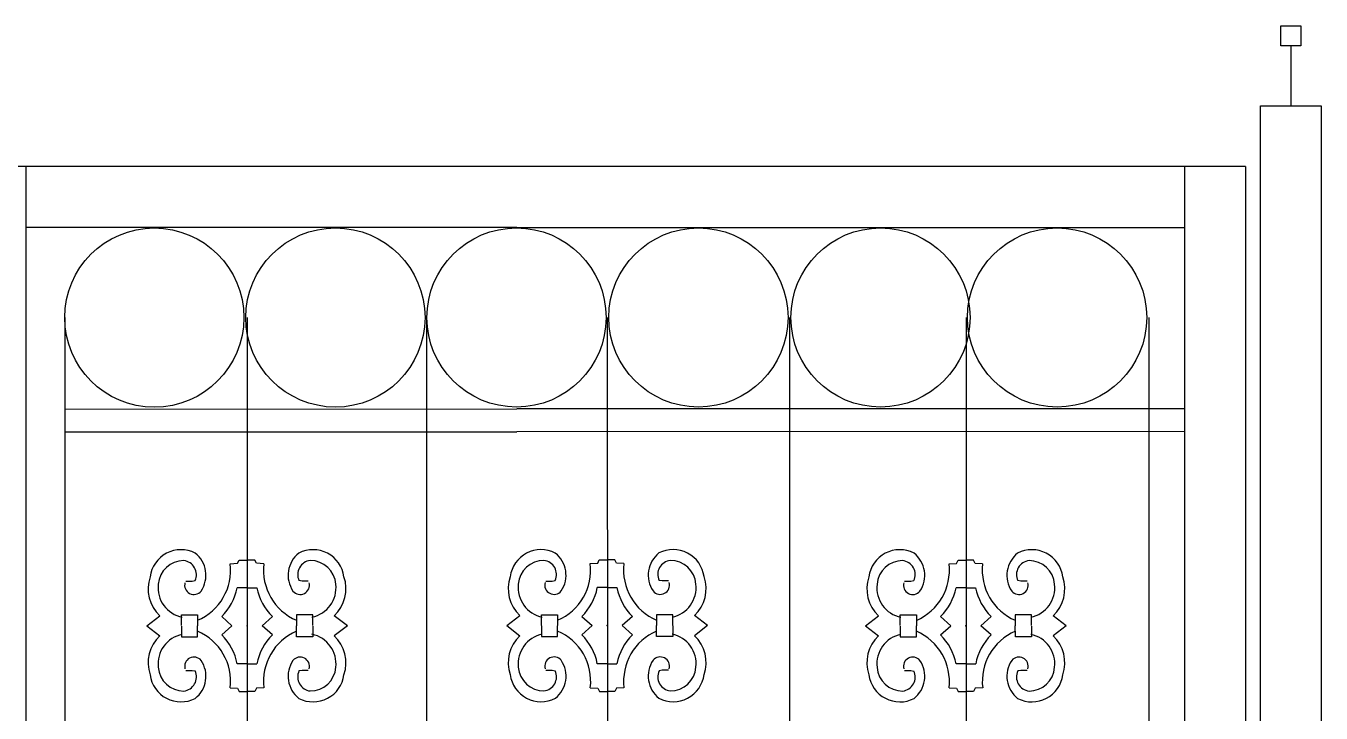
# Model space of a CAD drawing. Header units: inches. Extents: x -7543 to -822, y 102837 to 190349.
# Drawn here: x -824.70229 to -824.68523, y 102837.05068 to 102837.05974 of the extents above; entities that cross this region are included whole.
import ezdxf

# ---------------------------------------------------------------- set-up
doc = ezdxf.new("R2010")
doc.units = ezdxf.units.IN
doc.header["$MEASUREMENT"] = 0
doc.layers.add('BİTKİ', color=96, linetype='Continuous', lineweight=25)

msp = doc.modelspace()

# ---------------------------------------------------------------- linework, layer by layer
at = {"layer": 'BİTKİ'}
for p, q in [((-824.6857578196818, 102837.0597413764, -0.002), (-824.6854936145633, 102837.0597413794, -0.002)), ((-824.6857578196818, 102837.0597413764, -0.002), (-824.6854936145633, 102837.0597413794, -0.002)), ((-824.6857578167053, 102837.0594771713, -0.002), (-824.6857578196818, 102837.0597413764, -0.002)), ((-824.6857578167053, 102837.0594771713, -0.002), (-824.6857578196818, 102837.0597413764, -0.002)), ((-824.6854936145633, 102837.0597413794, -0.002), (-824.6854936115866, 102837.0594771743, -0.002)), ((-824.6854936145633, 102837.0597413794, -0.002), (-824.6854936115866, 102837.0594771743, -0.002)), ((-824.6854936115866, 102837.0594771743, -0.002), (-824.6857578167053, 102837.0594771713, -0.002)), ((-824.6854936115866, 102837.0594771743, -0.002), (-824.6857578167053, 102837.0594771713, -0.002)), ((-824.685625714146, 102837.0594771728, -0.002), (-824.6856256861362, 102837.0586866825, -0.002)), ((-824.685625714146, 102837.0594771728, -0.002), (-824.6856256861362, 102837.0586866825, -0.002)), ((-824.6860256861314, 102837.0418867443, -0.002), (-824.6860256861314, 102837.0586867443, -0.002)), ((-824.6860256861314, 102837.0586867443, -0.002), (-824.6852256861409, 102837.0586866207, -0.002)), ((-824.6860256861314, 102837.0418867443, -0.002), (-824.6860256861314, 102837.0586867443, -0.002)), ((-824.6860256861314, 102837.0586867443, -0.002), (-824.6852256861409, 102837.0586866207, -0.002)), ((-824.6852256861409, 102837.0586866207, -0.002), (-824.6852256861409, 102837.0418867443, -0.002)), ((-824.6852256861409, 102837.0586866207, -0.002), (-824.6852256861409, 102837.0418867443, -0.002)), ((-824.686223180361, 102837.0578865901, -0.002), (-824.7030888050808, 102837.0578865901, -0.002)), ((-824.686223180361, 102837.0578865901, -0.002), (-824.7030888050808, 102837.0578865901, -0.002)), ((-824.7022865785694, 102837.0434841068, -0.002), (-824.7022888046283, 102837.0578836629, -0.002)), ((-824.7022865785694, 102837.0434841068, -0.002), (-824.7022888046283, 102837.0578836629, -0.002)), ((-824.6870209542145, 102837.0434864668, -0.002), (-824.687023180342, 102837.0578864665, -0.002)), ((-824.6870209542145, 102837.0434864668, -0.002), (-824.687023180342, 102837.0578864665, -0.002)), ((-824.686223180361, 102837.0578865901, -0.002), (-824.6862209542337, 102837.0434865905, -0.002)), ((-824.686223180361, 102837.0578865901, -0.002), (-824.6862209542337, 102837.0434865905, -0.002)), ((-824.6958230564579, 102837.0570851061, -0.002), (-824.702288680802, 102837.057082676, -0.002)), ((-824.6958230564579, 102837.0570851061, -0.002), (-824.702288680802, 102837.057082676, -0.002)), ((-824.6958230564579, 102837.0570851061, -0.002), (-824.6870230566682, 102837.0570864665, -0.002)), ((-824.6958230564579, 102837.0570851061, -0.002), (-824.6870230566682, 102837.0570864665, -0.002)), ((-824.7017818457344, 102837.0558971502, -0.002), (-824.7017818457344, 102837.0469752687, -0.002)), ((-824.7017818457344, 102837.0558971502, -0.002), (-824.7017818457344, 102837.0469752687, -0.002)), ((-824.6993756705688, 102837.0558968065, -0.002), (-824.6993760385735, 102837.0455110375, -0.002)), ((-824.6993756705688, 102837.0558968065, -0.002), (-824.6993760385735, 102837.0455110375, -0.002)), ((-824.697014205259, 102837.0558968065, -0.002), (-824.6970145732637, 102837.0455110375, -0.002)), ((-824.697014205259, 102837.0558968065, -0.002), (-824.6970145732637, 102837.0455110375, -0.002)), ((-824.6946315403101, 102837.0558971749, -0.002), (-824.6946279611881, 102837.0455114064, -0.002)), ((-824.6946315403101, 102837.0558971749, -0.002), (-824.6946279611881, 102837.0455114064, -0.002)), ((-824.6922318348402, 102837.0558975459, -0.002), (-824.6922282557181, 102837.0455117774, -0.002)), ((-824.6922318348402, 102837.0558975459, -0.002), (-824.6922282557181, 102837.0455117774, -0.002)), ((-824.6899047038767, 102837.0558979056, -0.002), (-824.6899011247546, 102837.0455121371, -0.002)), ((-824.6899047038767, 102837.0558979056, -0.002), (-824.6899011247546, 102837.0455121371, -0.002)), ((-824.6874977540614, 102837.0558982777, -0.002), (-824.6874941749394, 102837.0455125092, -0.002)), ((-824.6874977540614, 102837.0558982777, -0.002), (-824.6874941749394, 102837.0455125092, -0.002)), ((-824.7017818457344, 102837.0546904638, -0.002), (-824.6958226866111, 102837.0546927035, -0.002)), ((-824.7017818457344, 102837.0546904638, -0.002), (-824.6958226866111, 102837.0546927035, -0.002)), ((-824.6870226868215, 102837.0546940639, -0.002), (-824.6958226866111, 102837.0546927035, -0.002)), ((-824.6870226868215, 102837.0546940639, -0.002), (-824.6958226866111, 102837.0546927035, -0.002)), ((-824.7017818457344, 102837.0543904638, -0.002), (-824.6958226402335, 102837.0543927035, -0.002)), ((-824.7017818457344, 102837.0543904638, -0.002), (-824.6958226402335, 102837.0543927035, -0.002)), ((-824.6870226404438, 102837.0543940639, -0.002), (-824.6958226402335, 102837.0543927035, -0.002)), ((-824.6870226404438, 102837.0543940639, -0.002), (-824.6958226402335, 102837.0543927035, -0.002)), ((-824.6996007907562, 102837.0526529635, -0.002), (-824.6995034761873, 102837.0526581388, -0.002)), ((-824.6996007907562, 102837.0526529635, -0.002), (-824.6995034761873, 102837.0526581388, -0.002)), ((-824.6995034761873, 102837.0526581388, -0.002), (-824.6994819571547, 102837.0527013528, -0.002)), ((-824.6995034761873, 102837.0526581388, -0.002), (-824.6994819571547, 102837.0527013528, -0.002)), ((-824.6994819571547, 102837.0527013528, -0.002), (-824.6993790839906, 102837.0527013687, -0.002)), ((-824.6994819571547, 102837.0527013528, -0.002), (-824.6993790839906, 102837.0527013687, -0.002)), ((-824.6992762108265, 102837.0527013846, -0.002), (-824.6993790839906, 102837.0527013687, -0.002)), ((-824.6992762108265, 102837.0527013846, -0.002), (-824.6993790839906, 102837.0527013687, -0.002)), ((-824.6992546784338, 102837.0526581773, -0.002), (-824.6992762108265, 102837.0527013846, -0.002)), ((-824.6992546784338, 102837.0526581773, -0.002), (-824.6992762108265, 102837.0527013846, -0.002)), ((-824.6991573622695, 102837.052653032, -0.002), (-824.6992546784338, 102837.0526581773, -0.002)), ((-824.6991573622695, 102837.052653032, -0.002), (-824.6992546784338, 102837.0526581773, -0.002)), ((-824.6948557071289, 102837.0526545987, -0.002), (-824.6947583925601, 102837.0526597741, -0.002)), ((-824.6948557071289, 102837.0526545987, -0.002), (-824.6947583925601, 102837.0526597741, -0.002)), ((-824.6947583925601, 102837.0526597741, -0.002), (-824.6947368735274, 102837.0527029881, -0.002)), ((-824.6947583925601, 102837.0526597741, -0.002), (-824.6947368735274, 102837.0527029881, -0.002)), ((-824.6947368735274, 102837.0527029881, -0.002), (-824.6946340003633, 102837.052703004, -0.002)), ((-824.6947368735274, 102837.0527029881, -0.002), (-824.6946340003633, 102837.052703004, -0.002)), ((-824.6945311271992, 102837.0527030199, -0.002), (-824.6946340003633, 102837.052703004, -0.002)), ((-824.6945311271992, 102837.0527030199, -0.002), (-824.6946340003633, 102837.052703004, -0.002)), ((-824.6945095948065, 102837.0526598125, -0.002), (-824.6945311271992, 102837.0527030199, -0.002)), ((-824.6945095948065, 102837.0526598125, -0.002), (-824.6945311271992, 102837.0527030199, -0.002)), ((-824.6944122786422, 102837.0526546673, -0.002), (-824.6945095948065, 102837.0526598125, -0.002)), ((-824.6944122786422, 102837.0526546673, -0.002), (-824.6945095948065, 102837.0526598125, -0.002)), ((-824.6901288481876, 102837.0526526279, -0.002), (-824.6900315336186, 102837.0526578032, -0.002)), ((-824.6901288481876, 102837.0526526279, -0.002), (-824.6900315336186, 102837.0526578032, -0.002)), ((-824.6900315336186, 102837.0526578032, -0.002), (-824.690010014586, 102837.0527010172, -0.002)), ((-824.6900315336186, 102837.0526578032, -0.002), (-824.690010014586, 102837.0527010172, -0.002)), ((-824.690010014586, 102837.0527010172, -0.002), (-824.6899071414219, 102837.0527010331, -0.002)), ((-824.690010014586, 102837.0527010172, -0.002), (-824.6899071414219, 102837.0527010331, -0.002)), ((-824.6898042682578, 102837.052701049, -0.002), (-824.6899071414219, 102837.0527010331, -0.002)), ((-824.6898042682578, 102837.052701049, -0.002), (-824.6899071414219, 102837.0527010331, -0.002)), ((-824.6897827358652, 102837.0526578417, -0.002), (-824.6898042682578, 102837.052701049, -0.002)), ((-824.6897827358652, 102837.0526578417, -0.002), (-824.6898042682578, 102837.052701049, -0.002)), ((-824.6896854197008, 102837.0526526964, -0.002), (-824.6897827358652, 102837.0526578417, -0.002)), ((-824.6896854197008, 102837.0526526964, -0.002), (-824.6897827358652, 102837.0526578417, -0.002)), ((-824.7001855738262, 102837.0524233762, -0.002), (-824.7001039088768, 102837.0524233888, -0.002)), ((-824.7001855738262, 102837.0524233762, -0.002), (-824.7001039088768, 102837.0524233888, -0.002)), ((-824.7001039088768, 102837.0524233888, -0.002), (-824.7000630775497, 102837.0524308187, -0.002)), ((-824.7001039088768, 102837.0524233888, -0.002), (-824.7000630775497, 102837.0524308187, -0.002)), ((-824.6993790275498, 102837.052336274, -0.002), (-824.6995083994562, 102837.052336254, -0.002)), ((-824.6993790275498, 102837.052336274, -0.002), (-824.6995083994562, 102837.052336254, -0.002)), ((-824.6993790275498, 102837.052336274, -0.002), (-824.6992496556433, 102837.052336294, -0.002)), ((-824.6993790275498, 102837.052336274, -0.002), (-824.6992496556433, 102837.052336294, -0.002)), ((-824.698654173192, 102837.0524236129, -0.002), (-824.6986950068144, 102837.0524310302, -0.002)), ((-824.698654173192, 102837.0524236129, -0.002), (-824.6986950068144, 102837.0524310302, -0.002)), ((-824.6985725082426, 102837.0524236256, -0.002), (-824.698654173192, 102837.0524236129, -0.002)), ((-824.6985725082426, 102837.0524236256, -0.002), (-824.698654173192, 102837.0524236129, -0.002)), ((-824.695440490199, 102837.0524250114, -0.002), (-824.6953588252495, 102837.0524250241, -0.002)), ((-824.695440490199, 102837.0524250114, -0.002), (-824.6953588252495, 102837.0524250241, -0.002)), ((-824.6953588252495, 102837.0524250241, -0.002), (-824.6953179939223, 102837.052432454, -0.002)), ((-824.6953588252495, 102837.0524250241, -0.002), (-824.6953179939223, 102837.052432454, -0.002)), ((-824.6946339439226, 102837.0523379092, -0.002), (-824.694763315829, 102837.0523378892, -0.002)), ((-824.6946339439226, 102837.0523379092, -0.002), (-824.694763315829, 102837.0523378892, -0.002)), ((-824.6946339439226, 102837.0523379092, -0.002), (-824.6945045720161, 102837.0523379292, -0.002)), ((-824.6946339439226, 102837.0523379092, -0.002), (-824.6945045720161, 102837.0523379292, -0.002)), ((-824.6939090895647, 102837.0524252482, -0.002), (-824.6939499231871, 102837.0524326654, -0.002)), ((-824.6939090895647, 102837.0524252482, -0.002), (-824.6939499231871, 102837.0524326654, -0.002)), ((-824.6938274246153, 102837.0524252608, -0.002), (-824.6939090895647, 102837.0524252482, -0.002)), ((-824.6938274246153, 102837.0524252608, -0.002), (-824.6939090895647, 102837.0524252482, -0.002)), ((-824.6907136312575, 102837.0524230406, -0.002), (-824.690631966308, 102837.0524230532, -0.002)), ((-824.6907136312575, 102837.0524230406, -0.002), (-824.690631966308, 102837.0524230532, -0.002)), ((-824.690631966308, 102837.0524230532, -0.002), (-824.690591134981, 102837.0524304831, -0.002)), ((-824.690631966308, 102837.0524230532, -0.002), (-824.690591134981, 102837.0524304831, -0.002)), ((-824.6899070849811, 102837.0523359383, -0.002), (-824.6900364568876, 102837.0523359183, -0.002)), ((-824.6899070849811, 102837.0523359383, -0.002), (-824.6900364568876, 102837.0523359183, -0.002)), ((-824.6899070849811, 102837.0523359383, -0.002), (-824.6897777130746, 102837.0523359583, -0.002)), ((-824.6899070849811, 102837.0523359383, -0.002), (-824.6897777130746, 102837.0523359583, -0.002)), ((-824.6891822306234, 102837.0524232773, -0.002), (-824.6892230642457, 102837.0524306946, -0.002)), ((-824.6891822306234, 102837.0524232773, -0.002), (-824.6892230642457, 102837.0524306946, -0.002)), ((-824.6891005656739, 102837.0524232899, -0.002), (-824.6891822306234, 102837.0524232773, -0.002)), ((-824.6891005656739, 102837.0524232899, -0.002), (-824.6891822306234, 102837.0524232773, -0.002)), ((-824.7007011665537, 102837.0518349335, -0.002), (-824.7005290081185, 102837.0519677695, -0.002)), ((-824.7007011665537, 102837.0518349335, -0.002), (-824.7005290081185, 102837.0519677695, -0.002)), ((-824.7002445476343, 102837.0519787678, -0.002), (-824.7000311217738, 102837.0519788008, -0.002)), ((-824.7002445476343, 102837.0519787678, -0.002), (-824.7000311217738, 102837.0519788008, -0.002)), ((-824.7002445259623, 102837.05183858, -0.002), (-824.7002445476343, 102837.0519787678, -0.002)), ((-824.7002445259623, 102837.05183858, -0.002), (-824.7002445476343, 102837.0519787678, -0.002)), ((-824.7000311217738, 102837.0519788008, -0.002), (-824.7000310995841, 102837.0518352634, -0.002)), ((-824.7000311217738, 102837.0519788008, -0.002), (-824.7000310995841, 102837.0518352634, -0.002)), ((-824.6997125273917, 102837.0519557645, -0.002), (-824.6995774324716, 102837.0518351072, -0.002)), ((-824.6997125273917, 102837.0519557645, -0.002), (-824.6995774324716, 102837.0518351072, -0.002)), ((-824.6990454100763, 102837.0519558677, -0.002), (-824.6991804676845, 102837.0518351685, -0.002)), ((-824.6990454100763, 102837.0519558677, -0.002), (-824.6991804676845, 102837.0518351685, -0.002)), ((-824.6985133969714, 102837.0519790354, -0.002), (-824.6987268228319, 102837.0519790024, -0.002)), ((-824.6985133969714, 102837.0519790354, -0.002), (-824.6987268228319, 102837.0519790024, -0.002)), ((-824.6987268228319, 102837.0519790024, -0.002), (-824.6987268006421, 102837.051835465, -0.002)), ((-824.6987268228319, 102837.0519790024, -0.002), (-824.6987268006421, 102837.051835465, -0.002)), ((-824.6985133752995, 102837.0518388476, -0.002), (-824.6985133969714, 102837.0519790354, -0.002)), ((-824.6985133752995, 102837.0518388476, -0.002), (-824.6985133969714, 102837.0519790354, -0.002)), ((-824.6980567336025, 102837.0518353423, -0.002), (-824.6982289331004, 102837.0519681251, -0.002)), ((-824.6980567336025, 102837.0518353423, -0.002), (-824.6982289331004, 102837.0519681251, -0.002)), ((-824.6959560829264, 102837.0518365687, -0.002), (-824.6957839244911, 102837.0519694048, -0.002)), ((-824.6959560829264, 102837.0518365687, -0.002), (-824.6957839244911, 102837.0519694048, -0.002)), ((-824.695499464007, 102837.051980403, -0.002), (-824.6952860381465, 102837.051980436, -0.002)), ((-824.695499464007, 102837.051980403, -0.002), (-824.6952860381465, 102837.051980436, -0.002)), ((-824.695499442335, 102837.0518402153, -0.002), (-824.695499464007, 102837.051980403, -0.002)), ((-824.695499442335, 102837.0518402153, -0.002), (-824.695499464007, 102837.051980403, -0.002)), ((-824.6952860381465, 102837.051980436, -0.002), (-824.6952860159568, 102837.0518368986, -0.002)), ((-824.6952860381465, 102837.051980436, -0.002), (-824.6952860159568, 102837.0518368986, -0.002)), ((-824.6949674437644, 102837.0519573998, -0.002), (-824.6948323488443, 102837.0518367424, -0.002)), ((-824.6949674437644, 102837.0519573998, -0.002), (-824.6948323488443, 102837.0518367424, -0.002)), ((-824.694300326449, 102837.0519575029, -0.002), (-824.6944353840572, 102837.0518368038, -0.002)), ((-824.694300326449, 102837.0519575029, -0.002), (-824.6944353840572, 102837.0518368038, -0.002)), ((-824.6937683133441, 102837.0519806706, -0.002), (-824.6939817392046, 102837.0519806377, -0.002)), ((-824.6937683133441, 102837.0519806706, -0.002), (-824.6939817392046, 102837.0519806377, -0.002)), ((-824.6939817392046, 102837.0519806377, -0.002), (-824.6939817170148, 102837.0518371002, -0.002)), ((-824.6939817392046, 102837.0519806377, -0.002), (-824.6939817170148, 102837.0518371002, -0.002)), ((-824.6937682916722, 102837.0518404829, -0.002), (-824.6937683133441, 102837.0519806706, -0.002)), ((-824.6937682916722, 102837.0518404829, -0.002), (-824.6937683133441, 102837.0519806706, -0.002)), ((-824.6933116499752, 102837.0518369775, -0.002), (-824.6934838494731, 102837.0519697603, -0.002)), ((-824.6933116499752, 102837.0518369775, -0.002), (-824.6934838494731, 102837.0519697603, -0.002)), ((-824.691229223985, 102837.0518345978, -0.002), (-824.6910570655498, 102837.0519674339, -0.002)), ((-824.691229223985, 102837.0518345978, -0.002), (-824.6910570655498, 102837.0519674339, -0.002)), ((-824.6907726050656, 102837.0519784322, -0.002), (-824.6905591792051, 102837.0519784651, -0.002)), ((-824.6907726050656, 102837.0519784322, -0.002), (-824.6905591792051, 102837.0519784651, -0.002)), ((-824.6907725833936, 102837.0518382444, -0.002), (-824.6907726050656, 102837.0519784322, -0.002)), ((-824.6907725833936, 102837.0518382444, -0.002), (-824.6907726050656, 102837.0519784322, -0.002)), ((-824.6905591792051, 102837.0519784651, -0.002), (-824.6905591570154, 102837.0518349277, -0.002)), ((-824.6905591792051, 102837.0519784651, -0.002), (-824.6905591570154, 102837.0518349277, -0.002)), ((-824.690240584823, 102837.0519554289, -0.002), (-824.690105489903, 102837.0518347716, -0.002)), ((-824.690240584823, 102837.0519554289, -0.002), (-824.690105489903, 102837.0518347716, -0.002)), ((-824.6895734675076, 102837.051955532, -0.002), (-824.6897085251159, 102837.0518348329, -0.002)), ((-824.6895734675076, 102837.051955532, -0.002), (-824.6897085251159, 102837.0518348329, -0.002)), ((-824.6890414544027, 102837.0519786998, -0.002), (-824.6892548802632, 102837.0519786668, -0.002)), ((-824.6890414544027, 102837.0519786998, -0.002), (-824.6892548802632, 102837.0519786668, -0.002)), ((-824.6892548802632, 102837.0519786668, -0.002), (-824.6892548580735, 102837.0518351294, -0.002)), ((-824.6892548802632, 102837.0519786668, -0.002), (-824.6892548580735, 102837.0518351294, -0.002)), ((-824.6890414327308, 102837.051838512, -0.002), (-824.6890414544027, 102837.0519786998, -0.002)), ((-824.6890414327308, 102837.051838512, -0.002), (-824.6890414544027, 102837.0519786998, -0.002)), ((-824.6885847910338, 102837.0518350066, -0.002), (-824.6887569905316, 102837.0519677895, -0.002)), ((-824.6885847910338, 102837.0518350066, -0.002), (-824.6887569905316, 102837.0519677895, -0.002)), ((-824.7007011665537, 102837.0518349335, -0.002), (-824.7005289670558, 102837.0517021506, -0.002)), ((-824.7007011665537, 102837.0518349335, -0.002), (-824.7005289670558, 102837.0517021506, -0.002)), ((-824.7002445248567, 102837.0518314281, -0.002), (-824.7002445031848, 102837.0516912403, -0.002)), ((-824.7002445248567, 102837.0518314281, -0.002), (-824.7002445031848, 102837.0516912403, -0.002)), ((-824.7000310773243, 102837.0516912733, -0.002), (-824.700031099514, 102837.0518348107, -0.002)), ((-824.7000310773243, 102837.0516912733, -0.002), (-824.700031099514, 102837.0518348107, -0.002)), ((-824.6997124900798, 102837.051714408, -0.002), (-824.6995774324716, 102837.0518351072, -0.002)), ((-824.6997124900798, 102837.051714408, -0.002), (-824.6995774324716, 102837.0518351072, -0.002)), ((-824.6990453727644, 102837.0517145112, -0.002), (-824.6991804676845, 102837.0518351685, -0.002)), ((-824.6990453727644, 102837.0517145112, -0.002), (-824.6991804676845, 102837.0518351685, -0.002)), ((-824.6987267783824, 102837.0516914749, -0.002), (-824.6987268005721, 102837.0518350123, -0.002)), ((-824.6987267783824, 102837.0516914749, -0.002), (-824.6987268005721, 102837.0518350123, -0.002)), ((-824.6985133741938, 102837.0518316957, -0.002), (-824.6985133525219, 102837.0516915079, -0.002)), ((-824.6985133741938, 102837.0518316957, -0.002), (-824.6985133525219, 102837.0516915079, -0.002)), ((-824.6980567336025, 102837.0518353423, -0.002), (-824.6982288920377, 102837.0517025062, -0.002)), ((-824.6980567336025, 102837.0518353423, -0.002), (-824.6982288920377, 102837.0517025062, -0.002)), ((-824.6959560829264, 102837.0518365687, -0.002), (-824.6957838834286, 102837.0517037859, -0.002)), ((-824.6959560829264, 102837.0518365687, -0.002), (-824.6957838834286, 102837.0517037859, -0.002)), ((-824.6954994412293, 102837.0518330633, -0.002), (-824.6954994195574, 102837.0516928756, -0.002)), ((-824.6954994412293, 102837.0518330633, -0.002), (-824.6954994195574, 102837.0516928756, -0.002)), ((-824.695285993697, 102837.0516929085, -0.002), (-824.6952860158867, 102837.051836446, -0.002)), ((-824.695285993697, 102837.0516929085, -0.002), (-824.6952860158867, 102837.051836446, -0.002)), ((-824.6949674064526, 102837.0517160433, -0.002), (-824.6948323488443, 102837.0518367424, -0.002)), ((-824.6949674064526, 102837.0517160433, -0.002), (-824.6948323488443, 102837.0518367424, -0.002)), ((-824.6943002891371, 102837.0517161464, -0.002), (-824.6944353840572, 102837.0518368038, -0.002)), ((-824.6943002891371, 102837.0517161464, -0.002), (-824.6944353840572, 102837.0518368038, -0.002)), ((-824.693981694755, 102837.0516931102, -0.002), (-824.6939817169448, 102837.0518366476, -0.002)), ((-824.693981694755, 102837.0516931102, -0.002), (-824.6939817169448, 102837.0518366476, -0.002)), ((-824.6937682905666, 102837.0518333309, -0.002), (-824.6937682688946, 102837.0516931432, -0.002)), ((-824.6937682905666, 102837.0518333309, -0.002), (-824.6937682688946, 102837.0516931432, -0.002)), ((-824.6933116499752, 102837.0518369775, -0.002), (-824.6934838084104, 102837.0517041414, -0.002)), ((-824.6933116499752, 102837.0518369775, -0.002), (-824.6934838084104, 102837.0517041414, -0.002)), ((-824.691229223985, 102837.0518345978, -0.002), (-824.6910570244871, 102837.051701815, -0.002)), ((-824.691229223985, 102837.0518345978, -0.002), (-824.6910570244871, 102837.051701815, -0.002)), ((-824.690772582288, 102837.0518310924, -0.002), (-824.6907725606161, 102837.0516909047, -0.002)), ((-824.690772582288, 102837.0518310924, -0.002), (-824.6907725606161, 102837.0516909047, -0.002)), ((-824.6905591347556, 102837.0516909377, -0.002), (-824.6905591569454, 102837.0518344751, -0.002)), ((-824.6905591347556, 102837.0516909377, -0.002), (-824.6905591569454, 102837.0518344751, -0.002)), ((-824.6902405475112, 102837.0517140724, -0.002), (-824.690105489903, 102837.0518347716, -0.002)), ((-824.6902405475112, 102837.0517140724, -0.002), (-824.690105489903, 102837.0518347716, -0.002)), ((-824.6895734301958, 102837.0517141756, -0.002), (-824.6897085251159, 102837.0518348329, -0.002)), ((-824.6895734301958, 102837.0517141756, -0.002), (-824.6897085251159, 102837.0518348329, -0.002)), ((-824.6892548358137, 102837.0516911393, -0.002), (-824.6892548580034, 102837.0518346767, -0.002)), ((-824.6892548358137, 102837.0516911393, -0.002), (-824.6892548580034, 102837.0518346767, -0.002)), ((-824.6890414316251, 102837.0518313601, -0.002), (-824.6890414099532, 102837.0516911723, -0.002)), ((-824.6890414316251, 102837.0518313601, -0.002), (-824.6890414099532, 102837.0516911723, -0.002)), ((-824.6885847910338, 102837.0518350066, -0.002), (-824.688756949469, 102837.0517021706, -0.002)), ((-824.6885847910338, 102837.0518350066, -0.002), (-824.688756949469, 102837.0517021706, -0.002)), ((-824.7002445031848, 102837.0516912403, -0.002), (-824.7000310773243, 102837.0516912733, -0.002)), ((-824.7002445031848, 102837.0516912403, -0.002), (-824.7000310773243, 102837.0516912733, -0.002)), ((-824.6985133525219, 102837.0516915079, -0.002), (-824.6987267783824, 102837.0516914749, -0.002)), ((-824.6985133525219, 102837.0516915079, -0.002), (-824.6987267783824, 102837.0516914749, -0.002)), ((-824.6954994195574, 102837.0516928756, -0.002), (-824.695285993697, 102837.0516929085, -0.002)), ((-824.6954994195574, 102837.0516928756, -0.002), (-824.695285993697, 102837.0516929085, -0.002)), ((-824.6937682688946, 102837.0516931432, -0.002), (-824.693981694755, 102837.0516931102, -0.002)), ((-824.6937682688946, 102837.0516931432, -0.002), (-824.693981694755, 102837.0516931102, -0.002)), ((-824.6907725606161, 102837.0516909047, -0.002), (-824.6905591347556, 102837.0516909377, -0.002)), ((-824.6907725606161, 102837.0516909047, -0.002), (-824.6905591347556, 102837.0516909377, -0.002)), ((-824.6890414099532, 102837.0516911723, -0.002), (-824.6892548358137, 102837.0516911393, -0.002)), ((-824.6890414099532, 102837.0516911723, -0.002), (-824.6892548358137, 102837.0516911393, -0.002)), ((-824.6993788726063, 102837.0513340017, -0.002), (-824.6995082445128, 102837.0513339817, -0.002)), ((-824.6993788726063, 102837.0513340017, -0.002), (-824.6995082445128, 102837.0513339817, -0.002)), ((-824.6993788726063, 102837.0513340017, -0.002), (-824.6992495006998, 102837.0513340217, -0.002)), ((-824.6993788726063, 102837.0513340017, -0.002), (-824.6992495006998, 102837.0513340217, -0.002)), ((-824.694633788979, 102837.051335637, -0.002), (-824.6947631608855, 102837.051335617, -0.002)), ((-824.694633788979, 102837.051335637, -0.002), (-824.6947631608855, 102837.051335617, -0.002)), ((-824.694633788979, 102837.051335637, -0.002), (-824.6945044170726, 102837.051335657, -0.002)), ((-824.694633788979, 102837.051335637, -0.002), (-824.6945044170726, 102837.051335657, -0.002)), ((-824.6899069300376, 102837.0513336661, -0.002), (-824.6900363019441, 102837.0513336461, -0.002)), ((-824.6899069300376, 102837.0513336661, -0.002), (-824.6900363019441, 102837.0513336461, -0.002)), ((-824.6899069300376, 102837.0513336661, -0.002), (-824.6897775581311, 102837.0513336861, -0.002)), ((-824.6899069300376, 102837.0513336661, -0.002), (-824.6897775581311, 102837.0513336861, -0.002)), ((-824.7001853919136, 102837.0512466501, -0.002), (-824.7001037269641, 102837.0512466628, -0.002)), ((-824.7001853919136, 102837.0512466501, -0.002), (-824.7001037269641, 102837.0512466628, -0.002)), ((-824.7001037269641, 102837.0512466628, -0.002), (-824.7000628933417, 102837.0512392455, -0.002)), ((-824.7001037269641, 102837.0512466628, -0.002), (-824.7000628933417, 102837.0512392455, -0.002)), ((-824.6986539912793, 102837.0512468869, -0.002), (-824.6986948226065, 102837.051239457, -0.002)), ((-824.6986539912793, 102837.0512468869, -0.002), (-824.6986948226065, 102837.051239457, -0.002)), ((-824.6985723263299, 102837.0512468995, -0.002), (-824.6986539912793, 102837.0512468869, -0.002)), ((-824.6985723263299, 102837.0512468995, -0.002), (-824.6986539912793, 102837.0512468869, -0.002)), ((-824.6954403082863, 102837.0512482854, -0.002), (-824.6953586433368, 102837.051248298, -0.002)), ((-824.6954403082863, 102837.0512482854, -0.002), (-824.6953586433368, 102837.051248298, -0.002)), ((-824.6953586433368, 102837.051248298, -0.002), (-824.6953178097144, 102837.0512408808, -0.002)), ((-824.6953586433368, 102837.051248298, -0.002), (-824.6953178097144, 102837.0512408808, -0.002)), ((-824.693908907652, 102837.0512485221, -0.002), (-824.6939497389792, 102837.0512410922, -0.002)), ((-824.693908907652, 102837.0512485221, -0.002), (-824.6939497389792, 102837.0512410922, -0.002)), ((-824.6938272427026, 102837.0512485348, -0.002), (-824.693908907652, 102837.0512485221, -0.002)), ((-824.6938272427026, 102837.0512485348, -0.002), (-824.693908907652, 102837.0512485221, -0.002)), ((-824.6907134493449, 102837.0512463145, -0.002), (-824.6906317843955, 102837.0512463271, -0.002)), ((-824.6907134493449, 102837.0512463145, -0.002), (-824.6906317843955, 102837.0512463271, -0.002)), ((-824.6906317843955, 102837.0512463271, -0.002), (-824.6905909507731, 102837.0512389099, -0.002)), ((-824.6906317843955, 102837.0512463271, -0.002), (-824.6905909507731, 102837.0512389099, -0.002)), ((-824.6891820487107, 102837.0512465513, -0.002), (-824.6892228800378, 102837.0512391214, -0.002)), ((-824.6891820487107, 102837.0512465513, -0.002), (-824.6892228800378, 102837.0512391214, -0.002)), ((-824.6891003837612, 102837.0512465639, -0.002), (-824.6891820487107, 102837.0512465513, -0.002)), ((-824.6891003837612, 102837.0512465639, -0.002), (-824.6891820487107, 102837.0512465513, -0.002)), ((-824.6996005378867, 102837.0510172437, -0.002), (-824.6995032217224, 102837.0510120984, -0.002)), ((-824.6996005378867, 102837.0510172437, -0.002), (-824.6995032217224, 102837.0510120984, -0.002)), ((-824.6995032217224, 102837.0510120984, -0.002), (-824.6994816893297, 102837.0509688911, -0.002)), ((-824.6995032217224, 102837.0510120984, -0.002), (-824.6994816893297, 102837.0509688911, -0.002)), ((-824.6994816893297, 102837.0509688911, -0.002), (-824.6993788161656, 102837.050968907, -0.002)), ((-824.6994816893297, 102837.0509688911, -0.002), (-824.6993788161656, 102837.050968907, -0.002)), ((-824.6992759430015, 102837.0509689229, -0.002), (-824.6993788161656, 102837.050968907, -0.002)), ((-824.6992759430015, 102837.0509689229, -0.002), (-824.6993788161656, 102837.050968907, -0.002)), ((-824.6992544239689, 102837.0510121369, -0.002), (-824.6992759430015, 102837.0509689229, -0.002)), ((-824.6992544239689, 102837.0510121369, -0.002), (-824.6992759430015, 102837.0509689229, -0.002)), ((-824.6991571094, 102837.0510173122, -0.002), (-824.6992544239689, 102837.0510121369, -0.002)), ((-824.6991571094, 102837.0510173122, -0.002), (-824.6992544239689, 102837.0510121369, -0.002)), ((-824.6948554542594, 102837.0510188789, -0.002), (-824.694758138095, 102837.0510137337, -0.002)), ((-824.6948554542594, 102837.0510188789, -0.002), (-824.694758138095, 102837.0510137337, -0.002)), ((-824.694758138095, 102837.0510137337, -0.002), (-824.6947366057024, 102837.0509705263, -0.002)), ((-824.694758138095, 102837.0510137337, -0.002), (-824.6947366057024, 102837.0509705263, -0.002)), ((-824.6947366057024, 102837.0509705263, -0.002), (-824.6946337325383, 102837.0509705422, -0.002)), ((-824.6947366057024, 102837.0509705263, -0.002), (-824.6946337325383, 102837.0509705422, -0.002)), ((-824.6945308593741, 102837.0509705581, -0.002), (-824.6946337325383, 102837.0509705422, -0.002)), ((-824.6945308593741, 102837.0509705581, -0.002), (-824.6946337325383, 102837.0509705422, -0.002)), ((-824.6945093403416, 102837.0510137721, -0.002), (-824.6945308593741, 102837.0509705581, -0.002)), ((-824.6945093403416, 102837.0510137721, -0.002), (-824.6945308593741, 102837.0509705581, -0.002)), ((-824.6944120257726, 102837.0510189474, -0.002), (-824.6945093403416, 102837.0510137721, -0.002)), ((-824.6944120257726, 102837.0510189474, -0.002), (-824.6945093403416, 102837.0510137721, -0.002)), ((-824.690128595318, 102837.051016908, -0.002), (-824.6900312791537, 102837.0510117628, -0.002)), ((-824.690128595318, 102837.051016908, -0.002), (-824.6900312791537, 102837.0510117628, -0.002)), ((-824.6900312791537, 102837.0510117628, -0.002), (-824.690009746761, 102837.0509685555, -0.002)), ((-824.6900312791537, 102837.0510117628, -0.002), (-824.690009746761, 102837.0509685555, -0.002)), ((-824.690009746761, 102837.0509685555, -0.002), (-824.6899068735969, 102837.0509685714, -0.002)), ((-824.690009746761, 102837.0509685555, -0.002), (-824.6899068735969, 102837.0509685714, -0.002)), ((-824.6898040004328, 102837.0509685873, -0.002), (-824.6899068735969, 102837.0509685714, -0.002)), ((-824.6898040004328, 102837.0509685873, -0.002), (-824.6899068735969, 102837.0509685714, -0.002)), ((-824.6897824814002, 102837.0510118013, -0.002), (-824.6898040004328, 102837.0509685873, -0.002)), ((-824.6897824814002, 102837.0510118013, -0.002), (-824.6898040004328, 102837.0509685873, -0.002)), ((-824.6896851668313, 102837.0510169766, -0.002), (-824.6897824814002, 102837.0510118013, -0.002)), ((-824.6896851668313, 102837.0510169766, -0.002), (-824.6897824814002, 102837.0510118013, -0.002))]:
    msp.add_line(p, q, dxfattribs=at)
for centre in [(-824.7006011130795, 102837.0558971502, -0.002), (-824.7006011130795, 102837.0558971502, -0.002), (-824.6982145010038, 102837.0558975192, -0.002), (-824.6982145010038, 102837.0558975192, -0.002), (-824.6958278889281, 102837.0558978881, -0.002), (-824.6958278889281, 102837.0558978881, -0.002), (-824.6934312448429, 102837.0558982587, -0.002), (-824.6934312448429, 102837.0558982587, -0.002), (-824.6910315393892, 102837.0558981736, -0.002), (-824.6910315393892, 102837.0558981736, -0.002), (-824.6887044084414, 102837.0558980912, -0.002), (-824.6887044084414, 102837.0558980912, -0.002)]:
    msp.add_circle(centre, 0.001180732654875261, dxfattribs=at)
for centre, radius, start, end in [((-824.7002490897743, 102837.0524272229, -0.002), 0.0004105697687424219, 62.85859140733255, 172.5222285804392), ((-824.7002490897743, 102837.0524272229, -0.002), 0.0004105697687424219, 62.85859140733255, 172.5222285804392), ((-824.7002935358477, 102837.0525001271, -0.002), 0.000373141782967869, 326.0985369673914, 51.60647525356073), ((-824.7002935358477, 102837.0525001271, -0.002), 0.000373141782967869, 326.0985369673914, 51.60647525356073), ((-824.6984645699564, 102837.0525004098, -0.002), 0.0003731417829663005, 128.4112395967817, 213.9191779055555), ((-824.6984645699564, 102837.0525004098, -0.002), 0.0003731417829663005, 128.4112395967817, 213.9191779055555), ((-824.6985089934868, 102837.0524274919, -0.002), 0.0004105697687420368, 7.495486493609715, 117.1591235361617), ((-824.6985089934868, 102837.0524274919, -0.002), 0.0004105697687420368, 7.495486493609715, 117.1591235361617), ((-824.6955040061471, 102837.0524288581, -0.002), 0.0004105697687424219, 62.85859140733255, 172.5222285804392), ((-824.6955040061471, 102837.0524288581, -0.002), 0.0004105697687424219, 62.85859140733255, 172.5222285804392), ((-824.6955484522205, 102837.0525017623, -0.002), 0.000373141782967869, 326.0985369673914, 51.60647525356073), ((-824.6955484522205, 102837.0525017623, -0.002), 0.000373141782967869, 326.0985369673914, 51.60647525356073), ((-824.6937194863292, 102837.0525020451, -0.002), 0.0003731417829663005, 128.4112395967817, 213.9191779055555), ((-824.6937194863292, 102837.0525020451, -0.002), 0.0003731417829663005, 128.4112395967817, 213.9191779055555), ((-824.6937639098596, 102837.0524291271, -0.002), 0.0004105697687420368, 7.495486493609715, 117.1591235361617), ((-824.6937639098596, 102837.0524291271, -0.002), 0.0004105697687420368, 7.495486493609715, 117.1591235361617), ((-824.6907771472056, 102837.0524268872, -0.002), 0.0004105697687551008, 62.85859140507192, 172.5222285804392), ((-824.6907771472056, 102837.0524268872, -0.002), 0.0004105697687551008, 62.85859140507192, 172.5222285804392), ((-824.690821593279, 102837.0524997915, -0.002), 0.0003731417829636939, 326.0985369673914, 51.6064752519781), ((-824.690821593279, 102837.0524997915, -0.002), 0.0003731417829636939, 326.0985369673914, 51.6064752519781), ((-824.6889926273877, 102837.0525000742, -0.002), 0.0003731417829663005, 128.4112395967817, 213.9191779055555), ((-824.6889926273877, 102837.0525000742, -0.002), 0.0003731417829663005, 128.4112395967817, 213.9191779055555), ((-824.6890370509182, 102837.0524271562, -0.002), 0.0004105697687420368, 7.495486493609715, 117.1591235361617), ((-824.6890370509182, 102837.0524271562, -0.002), 0.0004105697687420368, 7.495486493609715, 117.1591235361617), ((-824.7002128823748, 102837.0523571615, -0.002), 0.0003374449247187019, 89.7826474798069, 175.7030028023857), ((-824.7002128823748, 102837.0523571615, -0.002), 0.0003374449247187019, 89.7826474798069, 175.7030028023857), ((-824.7002335778641, 102837.0525085244, -0.002), 0.0001873727214470427, 335.498816312258, 83.26469144983969), ((-824.7002335778641, 102837.0525085244, -0.002), 0.0001873727214470427, 335.498816312258, 83.26469144983969), ((-824.7003136382862, 102837.0525671085, -0.002), 0.0007179990872632233, 293.1720186929662, 6.867599677295651), ((-824.7003136382862, 102837.0525671085, -0.002), 0.0007179990872632233, 293.1720186929662, 6.867599677295651), ((-824.6984444882286, 102837.0525673974, -0.002), 0.00071799908726326, 173.1501153359722, 246.8456962597857), ((-824.6984444882286, 102837.0525673974, -0.002), 0.00071799908726326, 173.1501153359722, 246.8456962597857), ((-824.6985245305335, 102837.0525087886, -0.002), 0.0001873727214528685, 96.75302349453919, 204.518898735896), ((-824.6985245305335, 102837.0525087886, -0.002), 0.0001873727214528685, 96.75302349453919, 204.518898735896), ((-824.6985451792227, 102837.0523574193, -0.002), 0.0003374449247279983, 4.314712142299285, 90.23506748147521), ((-824.6985451792227, 102837.0523574193, -0.002), 0.0003374449247279983, 4.314712142299285, 90.23506748147521), ((-824.6954677987476, 102837.0523587968, -0.002), 0.0003374449247187019, 89.7826474798069, 175.7030028023857), ((-824.6954677987476, 102837.0523587968, -0.002), 0.0003374449247187019, 89.7826474798069, 175.7030028023857), ((-824.6954884942368, 102837.0525101597, -0.002), 0.0001873727214470427, 335.498816312258, 83.26469144983969), ((-824.6954884942368, 102837.0525101597, -0.002), 0.0001873727214470427, 335.498816312258, 83.26469144983969), ((-824.6955685546588, 102837.0525687437, -0.002), 0.0007179990872632233, 293.1720186929662, 6.867599677295651), ((-824.6955685546588, 102837.0525687437, -0.002), 0.0007179990872632233, 293.1720186929662, 6.867599677295651), ((-824.6936994046013, 102837.0525690327, -0.002), 0.00071799908726326, 173.1501153359722, 246.8456962597857), ((-824.6936994046013, 102837.0525690327, -0.002), 0.00071799908726326, 173.1501153359722, 246.8456962597857), ((-824.6937794469062, 102837.0525104239, -0.002), 0.0001873727214528685, 96.75302349453919, 204.518898735896), ((-824.6937794469062, 102837.0525104239, -0.002), 0.0001873727214528685, 96.75302349453919, 204.518898735896), ((-824.6938000955954, 102837.0523590546, -0.002), 0.0003374449247279983, 4.314712142299285, 90.23506748147521), ((-824.6938000955954, 102837.0523590546, -0.002), 0.0003374449247279983, 4.314712142299285, 90.23506748147521), ((-824.6907409398061, 102837.0523568259, -0.002), 0.0003374449247070163, 89.7826474798069, 175.7030028023906), ((-824.6907409398061, 102837.0523568259, -0.002), 0.0003374449247070163, 89.7826474798069, 175.7030028023906), ((-824.6907616352954, 102837.0525081888, -0.002), 0.0001873727214470427, 335.498816312258, 83.26469144983969), ((-824.6907616352954, 102837.0525081888, -0.002), 0.0001873727214470427, 335.498816312258, 83.26469144983969), ((-824.6908416957175, 102837.0525667728, -0.002), 0.0007179990872517505, 293.1720186955411, 6.867599677295651), ((-824.6908416957175, 102837.0525667728, -0.002), 0.0007179990872517505, 293.1720186955411, 6.867599677295651), ((-824.6889725456599, 102837.0525670618, -0.002), 0.0007179990872747381, 173.1501153359722, 246.8456962597857), ((-824.6889725456599, 102837.0525670618, -0.002), 0.0007179990872747381, 173.1501153359722, 246.8456962597857), ((-824.6890525879649, 102837.052508453, -0.002), 0.0001873727214528685, 96.75302349453919, 204.518898735896), ((-824.6890525879649, 102837.052508453, -0.002), 0.0001873727214528685, 96.75302349453919, 204.518898735896), ((-824.689073236654, 102837.0523570837, -0.002), 0.0003374449247133987, 4.314712142299285, 90.23506747821834), ((-824.689073236654, 102837.0523570837, -0.002), 0.0003374449247133987, 4.314712142299285, 90.23506747821834), ((-824.7001999968791, 102837.0523215474, -0.002), 0.0004831223212216444, 160.771761478913, 227.0773642055552), ((-824.7001999968791, 102837.0523215474, -0.002), 0.0004831223212216444, 160.771761478913, 227.0773642055552), ((-824.6985580537065, 102837.0523218012, -0.002), 0.0004831223212067915, 312.9403508535101, 19.24595338698182), ((-824.6985580537065, 102837.0523218012, -0.002), 0.0004831223212067915, 312.9403508535101, 19.24595338698182), ((-824.6954549132519, 102837.0523231826, -0.002), 0.0004831223212216444, 160.771761478913, 227.0773642055552), ((-824.6954549132519, 102837.0523231826, -0.002), 0.0004831223212216444, 160.771761478913, 227.0773642055552), ((-824.6938129700792, 102837.0523234365, -0.002), 0.0004831223212067915, 312.9403508535101, 19.24595338698182), ((-824.6938129700792, 102837.0523234365, -0.002), 0.0004831223212067915, 312.9403508535101, 19.24595338698182), ((-824.6907280543105, 102837.0523212118, -0.002), 0.0004831223212216444, 160.771761478913, 227.0773642055552), ((-824.6907280543105, 102837.0523212118, -0.002), 0.0004831223212216444, 160.771761478913, 227.0773642055552), ((-824.6890861111378, 102837.0523214656, -0.002), 0.0004831223212067915, 312.9403508535101, 19.24595338698182), ((-824.6890861111378, 102837.0523214656, -0.002), 0.0004831223212067915, 312.9403508535101, 19.24595338698182), ((-824.7001539070191, 102837.052337626, -0.002), 0.0003980033266543208, 173.5342214573786, 258.4248005129398), ((-824.7001539070191, 102837.052337626, -0.002), 0.0003980033266543208, 173.5342214573786, 258.4248005129398), ((-824.7000785604058, 102837.0523702048, -0.002), 0.0001228408317553277, 164.6229339945092, 320.4593222700013), ((-824.7000785604058, 102837.0523702048, -0.002), 0.0001228408317553277, 164.6229339945092, 320.4593222700013), ((-824.7002323660098, 102837.0524796524, -0.002), 0.0007380316268168882, 314.7777162709157, 348.796253376777), ((-824.7002323660098, 102837.0524796524, -0.002), 0.0007380316268168882, 314.7777162709157, 348.796253376777), ((-824.698525733461, 102837.0524799162, -0.002), 0.0007380316268161128, 191.2214616386337, 225.2399988903153), ((-824.698525733461, 102837.0524799162, -0.002), 0.0007380316268161128, 191.2214616386337, 225.2399988903153), ((-824.6986795052181, 102837.0523704211, -0.002), 0.0001228408317573704, 219.5583926820261, 15.39478095713218), ((-824.6986795052181, 102837.0523704211, -0.002), 0.0001228408317573704, 219.5583926820261, 15.39478095713218), ((-824.6986041485357, 102837.0523378656, -0.002), 0.0003980033266521949, 281.592914447895, 6.483493525591036), ((-824.6986041485357, 102837.0523378656, -0.002), 0.0003980033266521949, 281.592914447895, 6.483493525591036), ((-824.6954088233917, 102837.0523392613, -0.002), 0.0003980033266543208, 173.5342214573786, 258.4248005129398), ((-824.6954088233917, 102837.0523392613, -0.002), 0.0003980033266543208, 173.5342214573786, 258.4248005129398), ((-824.6953334767785, 102837.0523718401, -0.002), 0.0001228408317553277, 164.6229339945092, 320.4593222700013), ((-824.6953334767785, 102837.0523718401, -0.002), 0.0001228408317553277, 164.6229339945092, 320.4593222700013), ((-824.6954872823825, 102837.0524812876, -0.002), 0.0007380316268168882, 314.7777162709157, 348.796253376777), ((-824.6954872823825, 102837.0524812876, -0.002), 0.0007380316268168882, 314.7777162709157, 348.796253376777), ((-824.6937806498337, 102837.0524815515, -0.002), 0.0007380316268161128, 191.2214616386337, 225.2399988903153), ((-824.6937806498337, 102837.0524815515, -0.002), 0.0007380316268161128, 191.2214616386337, 225.2399988903153), ((-824.6939344215908, 102837.0523720564, -0.002), 0.0001228408317573704, 219.5583926820261, 15.39478095713218), ((-824.6939344215908, 102837.0523720564, -0.002), 0.0001228408317573704, 219.5583926820261, 15.39478095713218), ((-824.6938590649083, 102837.0523395008, -0.002), 0.0003980033266521949, 281.592914447895, 6.483493525591036), ((-824.6938590649083, 102837.0523395008, -0.002), 0.0003980033266521949, 281.592914447895, 6.483493525591036), ((-824.6906819644504, 102837.0523372904, -0.002), 0.0003980033266543208, 173.5342214573786, 258.4248005129398), ((-824.6906819644504, 102837.0523372904, -0.002), 0.0003980033266543208, 173.5342214573786, 258.4248005129398), ((-824.6906066178371, 102837.0523698692, -0.002), 0.0001228408317553277, 164.6229339945092, 320.4593222700013), ((-824.6906066178371, 102837.0523698692, -0.002), 0.0001228408317553277, 164.6229339945092, 320.4593222700013), ((-824.6907604234411, 102837.0524793168, -0.002), 0.0007380316268168882, 314.7777162709157, 348.796253376777), ((-824.6907604234411, 102837.0524793168, -0.002), 0.0007380316268168882, 314.7777162709157, 348.796253376777), ((-824.6890537908923, 102837.0524795806, -0.002), 0.0007380316268161128, 191.2214616386337, 225.2399988903153), ((-824.6890537908923, 102837.0524795806, -0.002), 0.0007380316268161128, 191.2214616386337, 225.2399988903153), ((-824.6892075626495, 102837.0523700855, -0.002), 0.0001228408317446881, 219.5583926828558, 15.39478095713218), ((-824.6892075626495, 102837.0523700855, -0.002), 0.0001228408317446881, 219.5583926828558, 15.39478095713218), ((-824.689132205967, 102837.05233753, -0.002), 0.0003980033266521949, 281.592914447895, 6.483493525591036), ((-824.689132205967, 102837.05233753, -0.002), 0.0003980033266521949, 281.592914447895, 6.483493525591036), ((-824.7001998464497, 102837.0513484745, -0.002), 0.0004831223212170005, 132.9403508535101, 199.2459533869818), ((-824.7001998464497, 102837.0513484745, -0.002), 0.0004831223212170005, 132.9403508535101, 199.2459533869818), ((-824.7001537516205, 102837.0513324101, -0.002), 0.0003980033266340556, 101.592914447895, 186.483493525591), ((-824.7001537516205, 102837.0513324101, -0.002), 0.0003980033266340556, 101.592914447895, 186.483493525591), ((-824.7003134119276, 102837.0511028783, -0.002), 0.0007179990872544578, 353.1501153359722, 66.84569625727029), ((-824.7003134119276, 102837.0511028783, -0.002), 0.0007179990872544578, 353.1501153359722, 66.84569625727029), ((-824.7002321666952, 102837.0511903595, -0.002), 0.0007380316268354609, 11.22146163863369, 45.23999889031533), ((-824.7002321666952, 102837.0511903595, -0.002), 0.0007380316268354609, 11.22146163863369, 45.23999889031533), ((-824.6985255341464, 102837.0511906233, -0.002), 0.0007380316268530852, 134.7777162709156, 168.7962533767771), ((-824.6985255341464, 102837.0511906233, -0.002), 0.0007380316268530852, 134.7777162709156, 168.7962533767771), ((-824.69844426187, 102837.0511031673, -0.002), 0.0007179990872720204, 113.1720186929661, 186.8675996772957), ((-824.69844426187, 102837.0511031673, -0.002), 0.0007179990872720204, 113.1720186929661, 186.8675996772957), ((-824.6986039931371, 102837.0513326497, -0.002), 0.0003980033266365068, 353.5342214573786, 78.4248005098767), ((-824.6986039931371, 102837.0513326497, -0.002), 0.0003980033266365068, 353.5342214573786, 78.4248005098767), ((-824.698557903277, 102837.0513487283, -0.002), 0.0004831223212216444, 340.771761478913, 47.07736420555524), ((-824.698557903277, 102837.0513487283, -0.002), 0.0004831223212216444, 340.771761478913, 47.07736420555524), ((-824.6954547628224, 102837.0513501097, -0.002), 0.0004831223212170005, 132.9403508535101, 199.2459533869818), ((-824.6954547628224, 102837.0513501097, -0.002), 0.0004831223212170005, 132.9403508535101, 199.2459533869818), ((-824.6954086679932, 102837.0513340454, -0.002), 0.0003980033266340556, 101.592914447895, 186.483493525591), ((-824.6954086679932, 102837.0513340454, -0.002), 0.0003980033266340556, 101.592914447895, 186.483493525591), ((-824.6955683283003, 102837.0511045135, -0.002), 0.0007179990872544578, 353.1501153359722, 66.84569625727029), ((-824.6955683283003, 102837.0511045135, -0.002), 0.0007179990872544578, 353.1501153359722, 66.84569625727029), ((-824.6954870830679, 102837.0511919947, -0.002), 0.0007380316268354609, 11.22146163863369, 45.23999889031533), ((-824.6954870830679, 102837.0511919947, -0.002), 0.0007380316268354609, 11.22146163863369, 45.23999889031533), ((-824.6937804505191, 102837.0511922586, -0.002), 0.0007380316268530852, 134.7777162709156, 168.7962533767771), ((-824.6937804505191, 102837.0511922586, -0.002), 0.0007380316268530852, 134.7777162709156, 168.7962533767771), ((-824.6936991782427, 102837.0511048025, -0.002), 0.0007179990872720204, 113.1720186929661, 186.8675996772957), ((-824.6936991782427, 102837.0511048025, -0.002), 0.0007179990872720204, 113.1720186929661, 186.8675996772957), ((-824.6938589095098, 102837.0513342849, -0.002), 0.0003980033266365068, 353.5342214573786, 78.4248005098767), ((-824.6938589095098, 102837.0513342849, -0.002), 0.0003980033266365068, 353.5342214573786, 78.4248005098767), ((-824.6938128196498, 102837.0513503636, -0.002), 0.0004831223212216444, 340.771761478913, 47.07736420555524), ((-824.6938128196498, 102837.0513503636, -0.002), 0.0004831223212216444, 340.771761478913, 47.07736420555524), ((-824.690727903881, 102837.0513481389, -0.002), 0.0004831223212218535, 132.9403508535101, 199.2459533869818), ((-824.690727903881, 102837.0513481389, -0.002), 0.0004831223212218535, 132.9403508535101, 199.2459533869818), ((-824.6906818090519, 102837.0513320745, -0.002), 0.0003980033266241317, 101.592914447895, 186.483493525591), ((-824.6906818090519, 102837.0513320745, -0.002), 0.0003980033266241317, 101.592914447895, 186.483493525591), ((-824.6908414693589, 102837.0511025427, -0.002), 0.00071799908726326, 353.1501153359722, 66.8456962597857), ((-824.6908414693589, 102837.0511025427, -0.002), 0.00071799908726326, 353.1501153359722, 66.8456962597857), ((-824.6907602241265, 102837.0511900239, -0.002), 0.0007380316268354609, 11.22146163863369, 45.23999889031533), ((-824.6907602241265, 102837.0511900239, -0.002), 0.0007380316268354609, 11.22146163863369, 45.23999889031533), ((-824.6890535915777, 102837.0511902877, -0.002), 0.0007380316268343142, 134.7777162709156, 168.7962533768024), ((-824.6890535915777, 102837.0511902877, -0.002), 0.0007380316268343142, 134.7777162709156, 168.7962533768024), ((-824.6889723193013, 102837.0511028316, -0.002), 0.0007179990872632233, 113.1720186929661, 186.8675996772957), ((-824.6889723193013, 102837.0511028316, -0.002), 0.0007179990872632233, 113.1720186929661, 186.8675996772957), ((-824.6891320505684, 102837.0513323141, -0.002), 0.0003980033266365068, 353.5342214573786, 78.4248005098767), ((-824.6891320505684, 102837.0513323141, -0.002), 0.0003980033266365068, 353.5342214573786, 78.4248005098767), ((-824.6890859607083, 102837.0513483927, -0.002), 0.0004831223212216444, 340.771761478913, 47.07736420555524), ((-824.6890859607083, 102837.0513483927, -0.002), 0.0004831223212216444, 340.771761478913, 47.07736420555524), ((-824.6953333113107, 102837.0513014898, -0.002), 0.0001228408317663458, 39.55839268202612, 195.3947809571322), ((-824.6953333113107, 102837.0513014898, -0.002), 0.0001228408317663458, 39.55839268202612, 195.3947809571322), ((-824.693934256123, 102837.0513017061, -0.002), 0.0001228408317643053, 344.6229339945091, 140.4593222708307), ((-824.693934256123, 102837.0513017061, -0.002), 0.0001228408317643053, 344.6229339945091, 140.4593222708307), ((-824.7002127209335, 102837.0513128564, -0.002), 0.0003374449247133987, 184.3147121422993, 270.2350674782184), ((-824.7002127209335, 102837.0513128564, -0.002), 0.0003374449247133987, 184.3147121422993, 270.2350674782184), ((-824.700078394938, 102837.0512998546, -0.002), 0.0001228408317663458, 39.55839268202612, 195.3947809571322), ((-824.700078394938, 102837.0512998546, -0.002), 0.0001228408317663458, 39.55839268202612, 195.3947809571322), ((-824.7002933301997, 102837.0511698659, -0.002), 0.0003731417829681896, 308.4112395967817, 33.91917790497396), ((-824.7002933301997, 102837.0511698659, -0.002), 0.0003731417829681896, 308.4112395967817, 33.91917790497396), ((-824.6984643643084, 102837.0511701486, -0.002), 0.0003731417829697632, 146.0985369679364, 231.6064752535608), ((-824.6984643643084, 102837.0511701486, -0.002), 0.0003731417829697632, 146.0985369679364, 231.6064752535608), ((-824.6986793397504, 102837.0513000709, -0.002), 0.0001228408317643053, 344.6229339945091, 140.4593222708307), ((-824.6986793397504, 102837.0513000709, -0.002), 0.0001228408317643053, 344.6229339945091, 140.4593222708307), ((-824.6985450177814, 102837.0513131142, -0.002), 0.0003374449247245005, 269.7826474798069, 355.7030028023857), ((-824.6985450177814, 102837.0513131142, -0.002), 0.0003374449247245005, 269.7826474798069, 355.7030028023857), ((-824.6954676373061, 102837.0513144916, -0.002), 0.0003374449247133987, 184.3147121422993, 270.2350674782184), ((-824.6954676373061, 102837.0513144916, -0.002), 0.0003374449247133987, 184.3147121422993, 270.2350674782184), ((-824.6955482465725, 102837.0511715011, -0.002), 0.0003731417829681896, 308.4112395967817, 33.91917790497396), ((-824.6955482465725, 102837.0511715011, -0.002), 0.0003731417829681896, 308.4112395967817, 33.91917790497396), ((-824.6937192806812, 102837.0511717839, -0.002), 0.0003731417829697632, 146.0985369679364, 231.6064752535608), ((-824.6937192806812, 102837.0511717839, -0.002), 0.0003731417829697632, 146.0985369679364, 231.6064752535608), ((-824.6937999341541, 102837.0513147494, -0.002), 0.0003374449247245005, 269.7826474798069, 355.7030028023857), ((-824.6937999341541, 102837.0513147494, -0.002), 0.0003374449247245005, 269.7826474798069, 355.7030028023857), ((-824.6907407783647, 102837.0513125208, -0.002), 0.0003374449247017095, 184.3147121422993, 270.2350674782184), ((-824.6907407783647, 102837.0513125208, -0.002), 0.0003374449247017095, 184.3147121422993, 270.2350674782184), ((-824.6906064523694, 102837.051299519, -0.002), 0.0001228408317663458, 39.55839268202612, 195.3947809571322), ((-824.6906064523694, 102837.051299519, -0.002), 0.0001228408317663458, 39.55839268202612, 195.3947809571322), ((-824.6908213876311, 102837.0511695303, -0.002), 0.0003731417829681896, 308.4112395967817, 33.91917790497396), ((-824.6908213876311, 102837.0511695303, -0.002), 0.0003731417829681896, 308.4112395967817, 33.91917790497396), ((-824.6889924217397, 102837.051169813, -0.002), 0.000373141782967869, 146.0985369673914, 231.6064752535608), ((-824.6889924217397, 102837.051169813, -0.002), 0.000373141782967869, 146.0985369673914, 231.6064752535608), ((-824.6892073971816, 102837.0512997352, -0.002), 0.0001228408317643053, 344.6229339945091, 140.4593222708307), ((-824.6892073971816, 102837.0512997352, -0.002), 0.0001228408317643053, 344.6229339945091, 140.4593222708307), ((-824.6890730752127, 102837.0513127786, -0.002), 0.0003374449247128149, 269.7826474830638, 355.7030028023905), ((-824.6890730752127, 102837.0513127786, -0.002), 0.0003374449247128149, 269.7826474830638, 355.7030028023905), ((-824.7002489066692, 102837.0512427838, -0.002), 0.0004105697687384677, 187.4954864936097, 297.1591235361617), ((-824.7002489066692, 102837.0512427838, -0.002), 0.0004105697687384677, 187.4954864936097, 297.1591235361617), ((-824.7002333696227, 102837.0511614871, -0.002), 0.000187372721446481, 276.7530234945392, 24.51889873589595), ((-824.7002333696227, 102837.0511614871, -0.002), 0.000187372721446481, 276.7530234945392, 24.51889873589595), ((-824.6985243222921, 102837.0511617513, -0.002), 0.0001873727214521049, 155.4988163122581, 263.2646914498397), ((-824.6985243222921, 102837.0511617513, -0.002), 0.0001873727214521049, 155.4988163122581, 263.2646914498397), ((-824.6985088103818, 102837.0512430528, -0.002), 0.0004105697687261723, 242.8585914073326, 352.5222285804392), ((-824.6985088103818, 102837.0512430528, -0.002), 0.0004105697687261723, 242.8585914073326, 352.5222285804392), ((-824.695503823042, 102837.0512444191, -0.002), 0.0004105697687384677, 187.4954864936097, 297.1591235361617), ((-824.695503823042, 102837.0512444191, -0.002), 0.0004105697687384677, 187.4954864936097, 297.1591235361617), ((-824.6954882859953, 102837.0511631223, -0.002), 0.000187372721446481, 276.7530234945392, 24.51889873589595), ((-824.6954882859953, 102837.0511631223, -0.002), 0.000187372721446481, 276.7530234945392, 24.51889873589595), ((-824.6937792386648, 102837.0511633865, -0.002), 0.0001873727214521049, 155.4988163122581, 263.2646914498397), ((-824.6937792386648, 102837.0511633865, -0.002), 0.0001873727214521049, 155.4988163122581, 263.2646914498397), ((-824.6937637267546, 102837.0512446881, -0.002), 0.0004105697687261723, 242.8585914073326, 352.5222285804392), ((-824.6937637267546, 102837.0512446881, -0.002), 0.0004105697687261723, 242.8585914073326, 352.5222285804392), ((-824.6907769641007, 102837.0512424482, -0.002), 0.0004105697687384677, 187.4954864936097, 297.1591235361617), ((-824.6907769641007, 102837.0512424482, -0.002), 0.0004105697687384677, 187.4954864936097, 297.1591235361617), ((-824.690761427054, 102837.0511611515, -0.002), 0.0001873727214534494, 276.7530234913049, 24.51889872806687), ((-824.690761427054, 102837.0511611515, -0.002), 0.0001873727214534494, 276.7530234913049, 24.51889872806687), ((-824.6890523797234, 102837.0511614157, -0.002), 0.0001873727214590773, 155.4988163122581, 263.2646914530741), ((-824.6890523797234, 102837.0511614157, -0.002), 0.0001873727214590773, 155.4988163122581, 263.2646914530741), ((-824.6890368678131, 102837.0512427172, -0.002), 0.0004105697687388511, 242.8585914050719, 352.5222285804392), ((-824.6890368678131, 102837.0512427172, -0.002), 0.0004105697687388511, 242.8585914050719, 352.5222285804392)]:
    msp.add_arc(centre, radius, start, end, dxfattribs=at)
for p in [(-824.6993789500781, 102837.0518351379, -0.002), (-824.6993789500781, 102837.0518351379, -0.002), (-824.6993789500781, 102837.0518351379, -0.002), (-824.6993789500781, 102837.0518351379, -0.002), (-824.6946338664508, 102837.0518367731, -0.002), (-824.6946338664508, 102837.0518367731, -0.002), (-824.6946338664508, 102837.0518367731, -0.002), (-824.6946338664508, 102837.0518367731, -0.002), (-824.6899070075094, 102837.0518348022, -0.002), (-824.6899070075094, 102837.0518348022, -0.002), (-824.6899070075094, 102837.0518348022, -0.002), (-824.6899070075094, 102837.0518348022, -0.002)]:
    msp.add_point(p, dxfattribs=at)

doc.saveas('drawing.dxf')
